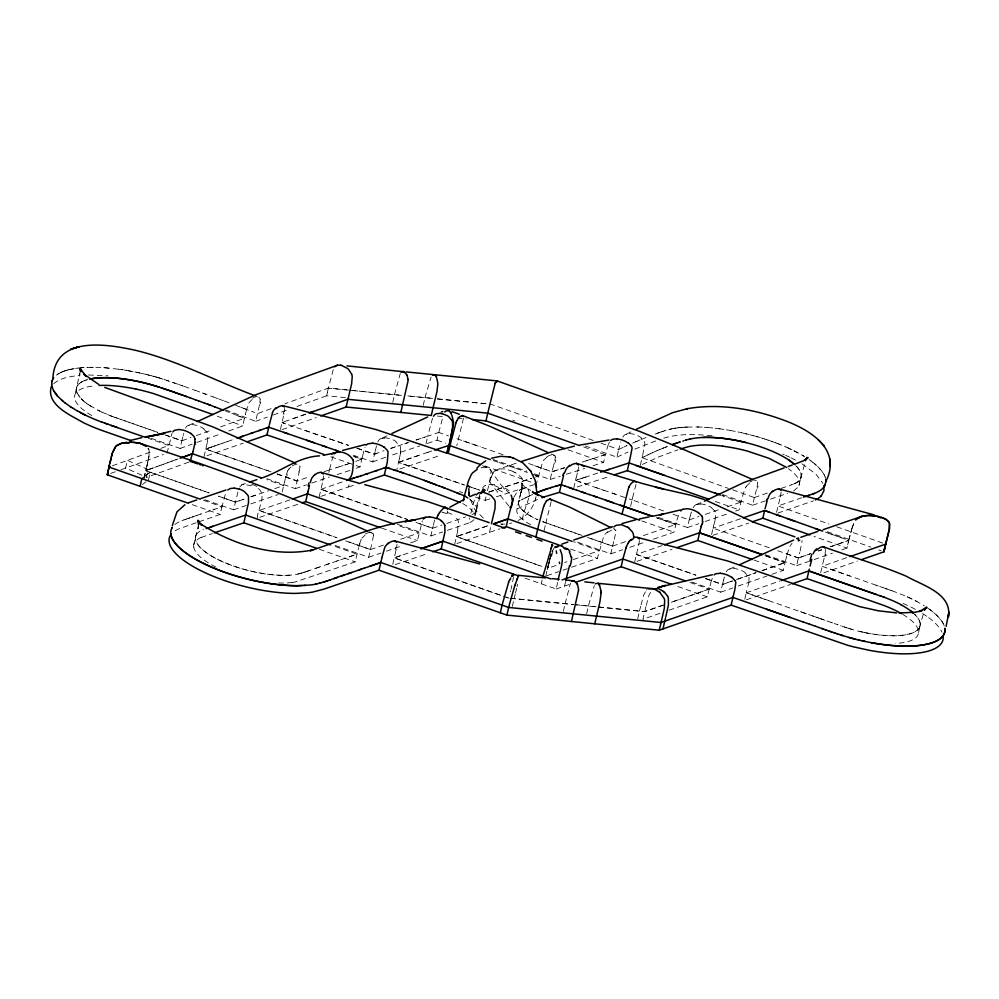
<?xml version="1.0" encoding="UTF-8"?>
<svg xmlns="http://www.w3.org/2000/svg" width="999" height="999" viewBox="0 0 999 999"><rect width="100%" height="100%" fill="white"/><g stroke="black" fill="none" stroke-linecap="round" stroke-linejoin="round"><path stroke-width="0.75" stroke-dasharray="5 3.75" d="M260.165 399.563L259.865 402.659M323.539 475.874L322.627 481.83M299.925 466.783L299.463 470.704M781.181 491.97L780.256 497.115M639.547 540.521L637.162 551.298M397.003 544.443L396.715 546.99M373.451 535.489L371.953 543.518M198.289 525.811L198.164 528.471L198.651 525.536M555.307 457.48L554.845 460.576M400.724 451.148L400.499 447.49A6.743 6.231 40.1 0 0 399.637 445.479L395.879 442.02M578.633 466.87L577.709 471.653M79.733 376.236L79.945 373.501M513.598 576.86L511.063 589.26M76.823 386.813L76.336 389.697M284.39 411.75L284.64 408.466M463.511 418.194L456.793 445.641M551.136 501.785L545.854 522.877L581.98 535.476M80.42 370.492L74.7 395.916M400.474 453.146L399.712 457.13M748.888 582.392L749.05 577.909A5.744 5.295 44.3 0 0 748.451 576.323L744.917 572.877M259.528 404.533L258.803 407.829M825.049 554.42L825.511 549.787A6.868 3.734 -64.9 0 0 825.511 549.388M299.238 471.84L298.439 475.449M457.579 531.568L458.366 521.366A7.005 6.456 41.5 0 0 457.317 519.155L454.008 516.196M457.505 531.93L456.418 536.613L541.833 566.433M284.041 413.636L283.903 414.285M399.4 458.591L399.588 457.717M636.038 484.365L632.629 497.577M399.35 458.841L398.501 462.462L464.423 485.002L398.514 462.375L396.778 470.117M757.142 486.838L757.667 483.291A5.819 2.135 -66.3 0 0 757.567 482.267L756.056 480.944M518.119 520.491C527.335 515.846 534.203 506.805 536.051 496.64M535.589 498.776L535.751 498.064M283.516 416.046L280.269 430.244M322.377 482.967L320.904 489.323L407.467 519.53M517.582 584.265L517.032 586.7M143.918 478.321L145.879 469.705M144.106 478.384L145.842 470.654L208.991 492.832M146.141 477.534L148.401 469.617L154.783 467.332M148.464 479.92L150.2 472.19L141.833 478.583M167.008 453.184L172.065 433.329M151.024 438.286L180.157 448.451L181.905 440.721L165.672 435.052M203.996 456.768L206.418 446.266M206.531 445.779L207.168 442.982M193.781 544.717L195.529 536.975M198.976 521.79L220.205 514.448L221.94 506.718L211.875 510.264M228.734 430.994L242.645 425.986L245.279 414.81M204.882 499.725L233.616 509.815L238.249 490.721M225.449 409.815L255.657 421.316L258.666 408.404M257.355 518.144C257.267 508.753 268.256 494.355 256.98 487.587M282.155 491.983L284.44 482.33M266.833 478.708L295.354 488.661L298.289 476.024M319.18 496.978L320.916 489.248L407.492 519.455M328.846 472.427L329.433 469.855L336.825 467.52M320.979 496.353L348.564 486.913L349.425 483.041M356.168 468.294L360.052 466.87L361.788 459.14L359.865 459.927M353.134 455.182L372.727 461.888L374.463 454.158L377.56 453.009M292.282 582.442A53.696 18.107 14.2 0 0 295.105 581.992L355.244 561.863L358.629 547.714M392.732 402.335L394.48 394.605M335.127 545.454L368.706 557.242L370.442 549.512L345.679 540.821M423.226 405.357L424.975 397.627M392.757 564.298L394.892 555.094M425.999 443.906L427.747 436.176L416.133 440.022M427.385 443.444L437.025 440.134L438.761 432.405L448.489 435.876M410.676 542.869L417.395 540.571L422.402 520.791M397.377 524.263L430.869 535.951L432.617 528.221L415.859 522.377L432.592 528.296L442.045 524.999M454.707 544.268L456.443 536.538L489.035 525.374L456.418 536.613M447.377 530.307L468.593 523.039L469.755 517.882M474.65 514.897L476.398 507.167M475.299 515.509L476.598 509.702M475.524 497.052L485.214 500.362L486.376 495.204M489.473 532.367L490.921 525.924M530.694 524.725A42.258 14.248 14.2 0 1 517.082 508.878L522.227 486.6L522.24 479.508A8.691 8.104 16.4 0 0 521.428 477.584L515.059 472.315M522.877 519.68C521.515 511.8 534.915 492.719 526.248 488.161M512.312 606.343L515.197 594.168M534.415 473.876L550.212 479.483L551.96 471.753L564.485 467.732M544.13 530.531L545.866 522.802A42.258 14.248 14.2 0 1 542.682 521.628A42.258 14.248 14.2 0 0 545.854 522.877M541.271 583.803L542.145 579.944M545.804 576.073L547.952 566.645M573.751 488.074L575.499 480.344L586.138 484.203M525.012 578.134L556.156 588.998L557.604 582.554M564.572 586.113L565.446 582.255M563.361 611.413L565.097 603.683M593.081 465.721L603.621 462.325L605.357 454.595L586.351 460.789M585.264 445.929L616.932 457.142L618.681 449.413M571.578 567.245L597.34 558.416L603.92 535.801A7.005 3.334 -62.9 0 1 605.332 533.903L607.729 531.68M586.663 613.723L588.411 605.993M577.472 542.17L610.826 553.808L612.562 546.078L587.549 537.35M630.606 506.306L632.055 499.862L664.722 511.351M640.322 465.434L642.057 457.704L728.483 488.411M634.652 562.125L637 551.997M637.712 618.781L639.447 611.051M653.433 539.21L674 532.167L676.673 520.979M658.316 517.37L687.487 527.547L689.223 519.817M711.6 534.577L713.049 528.134L770.791 548.289M669.068 610.189L707.367 596.815L709.827 586.338M735.651 511.051L739.16 509.852L741.807 498.626M691.808 582.067L720.716 592.157L722.452 584.427L732.667 580.869M722.589 494.592L752.634 505.232L754.382 497.502M744.804 599.175L746.253 592.732L768.743 600.586M776.573 512.325L780.007 498.039M793.593 490.996L798.638 486.588L801.21 476.148M771.915 574.288L783.303 570.317L785.039 562.587L764.934 555.569M765.284 554.707L796.64 565.659L798.388 557.929L810.539 553.683M820.703 572.689L822.826 563.623M849.3 538.011L847.065 548.064L814.048 536.376M918.556 632.592L920.291 624.862M183.479 434.378L183.716 433.316M550.699 555.581L550.886 554.77M396.253 549.225L396.116 549.862M207.305 442.407L208.004 434.328M375.886 448.451L376.498 445.891M394.992 554.62L395.979 550.424M146.803 466.745L149.051 455.419L148.851 450.012A8.579 7.517 -39.3 0 0 148.002 448.139M183.304 435.102L183.142 435.814M375.749 449.026L375.287 450.924M601.136 456.031L605.344 454.67L606.48 450.499M146.491 467.207L145.829 470.729L208.978 492.907M198.888 524.063L195.504 537.062M285.477 478.159L285.839 476.61M822.951 563.074L824.562 556.53M147.777 461.763L146.204 469.28M148.139 461.101L149.326 454.657L149.026 450.074A8.591 7.53 -39.4 0 0 148.164 448.201M221.016 507.105L221.928 506.793L225.624 493.169M358.828 546.853L359.29 544.93M434.615 520.004L433.404 525.124M520.654 493.568L518.806 501.223A42.258 14.248 14.2 0 0 538.049 519.805A42.258 14.248 14.2 0 1 518.831 501.148L521.266 499.887M547.252 569.555L547.902 566.908L547.39 568.968M551.248 553.146L549.587 560.114L551.298 554.208M713.623 525.861L714.947 520.766M762.062 570.679L785.027 562.662L787.025 554.994M848.788 539.959L846.952 548.101L839.759 550.611M285.339 478.733L284.503 482.092M489.585 482.205L491.083 471.428A8.279 5.207 -61.2 0 0 490.609 469.88L489.135 468.194L486.351 467.195A28.197 16.696 86.1 0 0 485.102 467.12M516.658 588.286L515.484 593.031M550.149 557.966L549.45 560.839M642.744 454.957L644.892 443.369A5.982 5.495 45.4 0 0 644.043 441.083L640.946 438.012M713.573 526.098L713.036 528.209L741.957 518.244M246.116 411.463L248.364 404.033M548.226 565.484L549.075 562.012M576.073 478.046L575.474 480.419L578.945 479.233M576.136 477.809L577.622 472.003M642.582 455.656L642.045 457.779L650.399 453.658M705.594 578.633L722.439 584.502L723.363 580.956M520.816 492.882L522.365 485.776L521.49 492.157L521.828 483.528L522.302 484.927L521.166 482.854L524.4 486.663L530.631 490.472M601.136 443.206L618.656 449.488L620.779 441.97M673.139 514.298L689.198 519.892L690.309 515.796M245.979 412.025L245.342 414.573M394.455 394.68L400.274 373.489M547.527 568.431L547.864 567.057M565.084 603.758L570.491 583.154M165.647 435.139L181.88 440.796L182.854 436.963M356.98 448.251L374.45 454.233L375.112 451.635M432.592 528.296L433.241 525.761M476.373 507.242L479.832 494.355M632.529 497.989L632.03 499.95L625.986 497.802M732.654 489.81L754.357 497.577L756.693 488.723M787.087 554.72L789.21 547.564L791.957 543.281M777.697 550.699L798.363 558.004L799.812 552.347M487.437 490.734L489.398 482.954M508.853 506.031L491.371 484.378L489.71 481.68L490.409 478.958M503.246 596.216L508.816 598.176L509.428 595.729M528.708 463.524L551.935 471.828L553.596 465.509M547.727 567.619L547.902 566.945L547.652 567.919M587.537 537.425L612.537 546.153L614.235 539.71M639.435 611.126L640.734 606.043M510.726 590.646L510.402 591.908M548.551 564.398L549.238 561.638M345.654 540.896L370.429 549.587L371.803 544.093M549.125 562.112L548.826 563.299M549.512 560.277L550.112 557.954M588.636 605.094L594.355 585.526M641.021 604.87L643.656 595.142L646.353 590.122M646.253 605.382L648.851 595.654L651.435 590.534M424.95 397.714L431.106 377.048M438.748 432.48L443.194 415.821M848.913 539.472L849.162 538.498M476.585 509.777L480.319 495.279M548.688 563.861L547.527 568.419L559.353 564.298M645.953 606.555L642.931 619.305L661.75 612.737M800.773 478.071L805.594 460.614M800.124 551.123L802.122 540.721M554.32 462.812L553.746 464.935M548.101 566.121L549.025 562.599M852.072 527.709L850.336 534.203M851.523 530.044L850.961 532.23M470.804 513.436L475.149 497.265M723.888 579.008L724.412 577.01M723.813 579.295L723.438 580.719M362.625 455.894L364.148 449.737A27.872 25.574 44.4 0 1 364.523 448.638L365.035 447.127M548.613 564.185L550.149 558.379M362.5 456.368L361.775 459.215L359.802 458.466M919.33 627.946L924.137 611.4M614.348 539.248L615.946 531.293A5.769 2.085 -66 0 0 615.784 530.357M849.4 537.974L850.024 535.377L849.824 536.426M742.432 496.378L745.416 487.637M806.443 613.811L746.241 592.819L747.889 586.326M851.735 529.27L854.245 522.177L852.422 526.86M715.022 520.479L715.896 513.336A6.044 5.532 43.6 0 0 714.922 511.101L711.663 508.091M748.114 585.476L748.626 583.553A30.132 27.66 51.1 0 0 748.813 582.367M359.59 543.781L361.163 539.448A5.744 2.76 -64.2 0 1 362.05 537.999M710.164 585.114L711.425 580.481M710.089 585.389L710.027 585.626M600.761 544.555L601.036 543.568M690.396 515.509L691.395 512.062M286.338 474.712L287.762 470.879M550.724 555.644L551.061 554.52M489.71 481.68L491.533 475.586L493.831 471.703A8.279 7.88 18.1 0 1 495.429 470.367L499.25 469.006L503.446 468.893A28.197 27.747 -47.9 0 1 505.494 469.08L513.174 471.416M606.83 449.325L607.916 445.766A30.619 28.209 47.5 0 1 608.703 443.943M676.91 520.179L679.208 513.324M799.05 485.726C801.061 478.259 793.556 472.589 788.361 468.631M490.609 478.271L493.831 471.703L498.576 469.13L518.406 462.45M920.279 624.937L920.691 623.663M551.947 551.785L552.347 550.736M333.229 369.742L328.384 388.124L402.085 395.442L328.409 388.049L284.852 403.783M333.092 455.969L329.408 469.93L331.119 469.393M432.555 418.144L427.722 436.251L438.761 432.405M608.616 443.906L609.527 442.07M513.873 497.252L516.246 493.269L519.355 490.397M377.784 441.883L378.946 439.985A6.106 5.42 53.2 0 1 380.681 438.711M552.247 551.623L554.145 547.902M76.998 386.451L77.785 385.114M185.389 428.196L186.438 426.635A5.819 5.157 57.5 0 1 187.562 425.724L192.108 425.012M693.056 507.817L694.355 505.906A6.531 5.819 59 0 1 696.266 504.57M239.76 486.938L242.432 484.39L246.641 483.928M726.298 571.803L727.135 570.579A6.169 5.495 56.8 0 1 728.958 569.218L733.041 568.743M622.739 437.162L623.851 435.639A6.518 5.794 61.1 0 1 625.386 434.54L629.407 433.941M362.063 538.011L365.047 535.189M746.353 486.201L749.425 483.341M77.76 385.189L79.246 383.566M288.861 469.155L289.585 468.306M289.822 468.056L291.084 466.97M53.646 383.703C60.727 377.684 70.529 376.448 79.408 375.424M79.221 383.641L81.718 381.868M174.875 524.575L175.325 524.15A84.266 28.409 14.2 0 1 181.281 520.929L181.968 520.591M141.821 478.658L150.187 472.265M142.482 484.49L146.066 481.743M56.406 375.162L58.904 373.439M252.248 399.45L249.625 401.948A5.982 2.797 -64 0 0 248.401 404.058M546.915 457.192L543.98 459.802A6.743 3.322 -62.9 0 0 542.782 461.625L536.313 483.953L482.879 465.259M57.58 374.313L58.217 373.913M80.619 382.592L82.305 381.556M58.879 373.514L62.85 371.553M518.806 501.223L520.004 500.599M517.082 508.878L539.01 498.813A310.127 104.545 14.2 0 1 540.621 498.201M520.566 489.66L525.212 488.224M521.253 499.962L522.564 499.225M626.41 434.165L631.231 431.73M522.552 499.3L525.312 497.864M644.08 456.768L648.251 454.745M642.357 464.423L659.078 456.793L677.996 449.775M82.28 381.63L84.216 380.706M525.287 497.939L526.748 497.165M60.315 372.752L61.863 372.028M526.723 497.24L529.707 495.766M386.938 435.839L380.681 438.698M618.656 449.488L626.947 445.591L624.138 446.94M528.184 496.553L532.779 494.38M616.932 457.142L628.034 452.06M650.374 453.733L652.559 452.659M652.534 452.734L656.992 450.674M632.617 443.144L638.486 440.559M656.98 450.749L659.265 449.7M188.873 425.199L194.53 422.789M635.526 441.883L641.47 439.335M634.777 449.125L656.493 440.671M696.266 504.57L703.059 501.76M659.253 449.775L663.96 447.777M729.645 568.968L736.051 566.296M796.802 466.62A59.391 20.017 14.2 0 1 794.068 483.853L793.381 484.203M202.822 529.807L203.471 529.482M201.099 537.462L212.387 533.541M641.458 439.41L647.252 437.025M662.362 448.489L668.793 445.904M665.534 447.227L667.145 446.603M62.837 371.628L64.898 370.804M84.203 380.781L85.889 380.095M181.943 520.679L184.016 519.855M398.514 462.375L410.701 458.004M398.501 462.462L430.319 451.448M374.45 454.233L384.053 450.686M372.727 461.888L385.676 457.242M167.507 462.737L173.838 460.439M163.262 464.348L178.047 458.903M175.924 459.752L178.022 458.991M161.139 465.109L163.274 464.273M159.016 465.884L161.164 465.034M156.893 466.645L159.041 465.809M399.687 469.031L441.121 455.107M655.169 434.115L659.253 432.579M112.388 465.784L152.997 451.111M160.876 448.351L168.744 445.454L148.314 438.324M181.88 440.796L190.971 437.462M196.279 435.626L212.662 429.67M220.579 426.885L244.393 418.256L231.83 413.361M271.079 408.666L257.38 413.661L251.985 411.501M110.664 473.439L115.272 471.79M121.004 469.717L163.536 454.433M180.157 448.451L192.245 444.105M196.878 442.445L220.829 433.828M255.657 421.316L267.382 417.095M273.276 414.972L287.063 410.027M296.978 406.456L326.611 395.804L328.346 388.074L326.661 395.779L345.929 397.702M154.77 467.42L156.918 466.57M359.877 459.852L355.844 461.351M152.635 468.181L147.365 469.98M188.774 462.15L146.653 477.347M657.192 433.379L661.313 431.855M146.516 470.292L147.69 469.942M146.841 470.242L145.991 470.467M305.594 414.198L282.005 422.515L285.639 423.851M292.932 418.743L305.582 414.273M283.828 421.953L281.993 422.602L348.526 445.367L303.946 430.032M282.105 429.607L316.171 417.582M792.694 484.378L791.22 484.965M63.836 371.241L67.12 370.117M205.732 449.038L271.428 471.965L205.719 449.113L208.766 447.977M207.23 448.588L209.528 447.714M207.03 455.706L243.169 443.194M186.788 518.981L188.187 518.419M308.179 570.891L309.078 570.566M209.515 447.789L211.838 446.915M210.277 447.527L215.684 445.566M214.123 446.178L219.181 444.355M188.174 518.493L189.573 517.932M186.801 518.906L185.389 519.455M307.267 571.203L305.457 571.903M306.356 571.59L319.468 566.957M663.486 605.007L644.68 611.575L575.274 604.77M709.103 589.085L670.804 602.447L709.09 589.16L689.872 582.38M736.375 579.57L756.081 572.689L737.287 579.32M762.075 570.604L785.039 562.587M818.531 550.899L821.653 549.812M830.644 546.678L848.7 540.372L830.619 546.753M663.473 605.082L644.655 611.65L597.689 606.917M722.439 584.502L732.654 580.943M798.363 558.004L810.526 553.758M818.518 550.973L821.64 549.887M720.716 592.157L732.791 587.949M738.249 586.038L766.957 576.023M796.64 565.659L808.803 561.413M814.123 559.565L832.517 553.146M746.241 592.819L779.907 580.993M846.69 557.692L822.14 566.321L849.899 576.048M746.365 599.825L790.621 584.378M823.85 572.777L857.367 561.088M217.969 444.842L225.137 442.295M222.74 443.194L227.497 441.471M192.357 516.97L200.724 514.06M188.861 518.256L214.685 509.215M196.191 522.764L179.57 528.583A84.266 28.409 14.2 0 0 173.589 531.893M227.485 441.558L234.603 439.023M235.364 502.085L218.469 496.153L235.339 502.16L243.144 499.4M239.236 500.824L247.028 498.139M233.616 509.815L246.278 505.469M661.288 431.943L662.337 431.506M315.996 568.231L356.968 554.208L333.953 546.041M183.991 519.942L185.414 519.38M250.949 496.728L255.719 495.092M250.936 496.803L268.793 490.684M274.8 488.636L283.616 485.539L266.845 479.695M277.123 474.038L297.065 481.006L309.603 476.635M324.113 471.74L329.433 469.855M250.811 503.908L278.246 494.517M295.354 488.661L306.531 484.827M311.838 483.004L329.395 477.047M259.091 510.414L336.875 537.724L259.078 510.489L290.921 499.512M320.904 489.323L344.093 481.306M259.79 517.307L298.726 503.983M662.325 431.58L663.373 431.143M349.35 556.743L356.993 554.12M370.429 549.587L384.053 544.93M400.649 539.248L419.13 532.842L398.476 525.636M446.74 523.451L465.621 516.92M368.706 557.242L380.956 553.046M386.426 551.173L402.285 545.741M430.869 535.951L442.657 531.918M401.011 555.519L394.205 557.854L501.848 595.729L394.205 557.854L417.619 549.837M395.192 564.647L427.697 553.521M456.88 543.531L499.999 528.758M564.71 562.537L566.87 561.725M573.289 559.59L599.075 550.686L573.476 541.745M612.537 546.153L626.773 541.208M643.331 535.601L675.736 524.438L656.705 517.794M689.198 519.892L698.888 516.508M705.331 514.373L719.904 509.315M727.235 506.868L740.896 502.122L738.199 501.173M754.357 497.577L767.956 492.857M781.031 488.449L791.233 484.877M546.878 575.699L558.691 571.653M562.986 570.192L567.282 568.718M610.826 553.808L622.664 549.75M629.77 547.315L643.968 542.457M687.487 527.547L698.763 523.688M705.219 521.478L729.208 513.261M752.634 505.232L764.747 501.086M770.579 499.1L787.674 493.231M636.388 554.395L695.966 575.187L636.375 554.47L662.1 545.591M801.81 497.739L778.009 505.969L829.058 524.05M556.156 588.998L571.653 583.691M636.987 561.326L672.065 549.313M712.899 535.327L748.676 523.076M777.859 513.074L813.136 500.961A74.076 24.975 14.2 0 0 813.536 500.799M663.361 431.231L664.422 430.794M336.663 561.088L339.198 560.214M326.348 564.672L329.782 563.498M390.834 448.339L397.777 445.991M390.809 448.414L394.268 447.24M413.911 456.98L420.454 454.77M664.397 430.869L665.996 430.269M304.57 572.202L305.482 571.828M392.545 454.895L419.855 445.916M241.671 484.79L245.354 483.566M397.752 446.066L408.229 442.532M349.912 470.454L337.113 474.612M584.702 477.435L598.351 472.852M349.513 463.436L343.032 465.621M583.541 477.809L585.876 476.973M303.684 572.489L304.583 572.127M381.006 438.573L384.652 438.199M404.745 443.743L408.216 442.607M427.035 452.597L432.467 450.749M663.723 438.174C679.37 433.379 696.153 434.278 712.225 435.776M581.231 478.571L583.566 477.734M345.204 464.847L347.352 464.148M582.405 478.109L577.784 479.682M416.158 439.947L424.725 437.162M577.21 486.963L609.777 476.298M343.057 465.534L338.836 466.958M480.981 467.819L485.102 467.095M488.836 492.032L531.48 478.334M535.452 477.06L538.061 476.223L532.779 474.325L538.036 476.298L535.439 477.135M582.155 462.137L592.707 458.678M488.811 492.107L531.468 478.409M551.935 471.828L564.472 467.807M485.214 500.362L490.821 498.563M496.378 496.778L535.014 484.365M550.212 479.483L560.302 476.248M566.396 474.288L584.627 468.444M303.708 572.415L301.099 573.289M336.8 467.594L338.861 466.883M348.564 486.913L354.633 484.99M85.877 380.169L86.788 379.82M65.971 370.529L68.282 369.792M301.973 572.964L299.413 573.751M86.763 379.895L87.712 379.558M300.274 573.451L296.828 574.338A53.696 18.107 14.2 0 1 294.006 574.787L292.994 574.912A59.49 20.055 14.2 0 1 232.08 565.559A59.49 20.055 14.2 0 1 195.504 539.56M668.781 429.533L673.164 428.509M68.257 369.88L73.152 368.743M669.367 429.395L670.591 429.108M511.763 522.964L509.502 523.501M696.99 504.333L700.486 504.158M69.468 369.58L78.359 367.982M297.727 574.075L298.589 573.888M671.216 428.971L671.852 428.833M673.151 428.583L675.873 428.047M673.813 428.459L674.487 428.346M675.162 428.234L679.47 427.584M75.674 368.406L78.347 368.057M677.984 427.834L678.721 427.747M292.282 582.442L291.271 582.567A59.49 20.055 14.2 0 1 277.422 582.954M679.445 427.659L682.467 427.285M680.931 427.497L681.693 427.435M682.454 427.372L688.786 426.935M84.066 367.47L81.156 367.694L87.088 367.32M504.732 524.113L500.861 524.125L501.535 524.15M684.777 427.197L686.35 427.11M687.15 427.072L698.913 426.948M87.063 367.407L103.709 367.607L122.328 369.642M90.197 367.32L93.419 367.307M88.474 374.975L107.992 375.836M697.152 426.973L704.22 427.197M441.883 512.162L443.119 512.237M501.898 524.15L502.659 524.175M704.195 427.272L707.829 427.46M103.684 367.682L110.939 368.294M707.816 427.535L715.209 428.171M407.817 395.929L433.229 398.451L407.792 396.004M437.362 398.863L486.913 403.771M437.337 398.938L491.021 404.258L594.055 440.771M437.387 416.059L443.469 416.67M457.13 418.019L466.246 418.931M510.139 598.226L573.838 604.545L510.114 598.301M575.299 604.695L596.141 606.755M715.184 428.246L722.714 429.158M614.273 529.208L615.809 530.319M553.521 454.945L554.17 455.094M718.93 428.708L726.51 429.745M118.456 369.18L124.263 369.955M371.778 532.904L373.226 533.928M124.251 370.03L126.211 370.267M726.485 429.82L730.319 430.394M126.199 370.342L140.122 372.977M128.159 370.679L144.131 373.888M730.294 430.482L737.936 431.88M494.055 484.765L493.469 484.652A16.558 15.31 -71.1 0 0 485.364 485.477M258.629 397.165L259.965 398.289A6.518 2.36 -68.2 0 1 260.127 399.6M737.924 431.955L741.745 432.704M741.72 432.792L753.021 435.589M142.108 373.501L147.153 374.625M745.516 433.666L749.275 434.602M146.129 374.463L152.16 376.011M148.139 374.962L149.151 375.212M151.186 375.661L153.159 376.286M153.184 376.198L157.13 377.397M753.034 435.514L762.337 438.299M154.183 376.473L155.182 376.76M156.169 377.035L158.117 377.684M756.743 436.538L760.401 437.624M158.142 377.61L169.543 381.331M849.088 628.483L851.772 629.295A53.696 18.107 14.2 0 0 855.856 630.519L857.254 630.881A59.928 20.205 14.2 0 0 864.347 632.542A59.453 20.042 14.2 0 0 914.597 614.248A59.453 20.042 14.2 0 1 864.372 632.467M850.411 628.983L851.76 629.382M159.116 377.897L161.064 378.484M849.063 628.571L840.534 625.661M762.349 438.224L764.26 438.911M163.948 379.383L175.037 383.254M764.285 438.836L766.183 439.535M846.328 627.697L837.424 624.587M766.208 439.46L768.081 440.172M612.237 493.131L615.834 494.355M624.887 497.514L593.593 486.713M360.052 466.87L356.081 465.522M768.106 440.084L773.676 442.132M357.005 448.176L374.463 454.158M479.42 490.047L470.841 487.125L479.395 490.134M459.49 491.57L462.699 492.657M353.821 456.418L359.79 458.541M353.808 456.493L355.806 457.18M463.486 441.009L480.307 446.778M601.098 489.398L604.845 490.684M492.832 459.415L526.96 471.253M352.085 464.148L329.907 456.506M503.071 454.695L454.595 437.924M597.327 488.099L578.958 481.58M493.194 460.489L498.938 462.562M498.963 462.475L510.452 466.558M116.096 417.757L157.892 432.43L116.746 417.982M715.247 501.461L739.16 509.852M830.206 569.055L882.055 587.312M786.313 553.708L798.388 557.929M875.886 585.152L878.358 586.013M885.776 588.536L890.696 590.347M887 589.048L880.843 586.813M437.025 440.134L445.542 443.106M510.477 466.483L516.158 468.543M656.693 517.869L675.724 524.512M764.922 555.644L785.027 562.662M641.82 520.941L674 532.167M754.108 560.127L783.303 570.317M173.227 382.53L182.355 385.814M818.681 618.019L834.215 623.551M812.562 615.871L824.812 620.242M545.866 522.802L581.992 535.402M705.619 578.546L722.452 584.427M800.374 611.613L818.668 618.094M837.399 624.662L834.24 623.476M707.367 596.815L676.148 585.926M570.454 549.038L597.34 558.416M116.071 417.832L114.81 417.307M277.135 473.963L297.09 480.931M456.443 536.538L541.858 566.346M381.593 528.071L417.395 540.571M583.666 446.953L605.344 454.67M740.883 502.197L721.84 495.429L724.55 496.466M567.944 449.75L603.621 462.325M516.171 468.469L527.335 472.477M178.721 384.453L184.178 386.463M831.018 622.34L832.629 622.901M114.785 417.382L112.887 416.62M506.043 597.115L508.828 598.101M203.421 500.212L221.928 506.793M192.283 504.645L220.205 514.448M319.33 549.25L355.244 561.863M836.762 526.785L882.916 543.144M512.724 420.217L514.935 421.004M827.347 531.705L870.916 547.152M878.62 549.887L881.193 550.799M836.413 536.038L825.424 532.067M836.438 535.963L844.679 538.886M840.546 537.499L848.788 540.409M890.721 590.259L891.92 590.771M534.665 465.696L546.316 469.83M828.159 533.116L832.292 534.577M184.203 386.388L195.092 390.359M891.945 590.696L893.143 591.221A84.328 28.422 14.2 0 1 907.117 596.828M771.852 441.383L775.499 442.807M195.117 390.284L205.944 394.293M202.36 392.894L213.124 396.928M102.023 412.175L112.875 416.708M482.505 465.759L489.135 468.194L500.624 484.503L509.34 493.231M213.137 396.84L218.769 399.013M112.238 416.471L104.333 413.211M218.781 398.938L224.375 401.111M224.4 401.024L229.97 403.209M775.524 442.732L777.047 443.394M235.539 405.219L251.973 411.576M217.258 416.171L242.645 425.986M241.059 407.317L246.541 409.415M224.738 410.626L231.818 413.436M777.06 443.319L784.515 446.416M236.026 415.072L244.368 418.331M778.596 443.906L780.107 444.518M369.081 531.78L371.94 532.929M551.673 454.058L555.119 456.006M784.527 446.341L785.951 447.04M782.791 454.07L784.227 454.695M148.376 469.692L127.335 460.339L125.587 468.069L145.255 476.735M785.963 446.965L797.864 452.797M907.142 596.74L908.753 597.552A73.789 24.875 14.2 0 1 917.119 601.623M907.691 596.99L908.765 597.477A73.789 24.875 14.2 0 1 917.094 601.698A84.565 28.509 14.2 0 1 924.262 605.844M787.374 447.589L792.794 450.124M785.639 455.319L789.734 457.217M89.86 405.594L102.01 412.25M791.058 457.854L797.352 461.113M97.615 410.127L99.775 411.201M794.105 450.761L801.448 454.795M801.473 454.72L804.844 456.818M503.533 488.461L504.595 489.098M802.622 455.394L803.758 456.068M802.01 463.798L815.871 474.088L822.914 483.404M91.646 406.793L88.162 404.445M203.759 429.183L207.355 432.729A6.244 5.707 42.7 0 1 207.992 434.328M809.04 459.478L810.951 460.926M86.551 403.309L88.137 404.533M483.316 518.094L474.662 509.353L469.555 497.564M810.976 460.851L812.786 462.3M85.052 402.16L86.538 403.384M812.799 462.225L820.229 469.155M85.04 402.235L81.219 398.813L77.26 393.206M814.522 463.598L816.121 464.972M83.654 401.086L81.244 398.726M817.619 466.346L822.364 471.84M80.182 397.677L78.459 395.454M821.378 470.429L824 474.463M824.025 474.388L824.637 475.749M76.836 392.157L77.248 393.281M824.65 475.674L825.137 477.023M825.149 476.935L825.511 478.259M76.349 389.622L76.823 392.232M76.386 390.109L76.548 391.121M283.753 412.038A30.619 14.323 -65.2 0 1 283.391 413.873M192.083 424.563A23.864 20.517 45.4 0 1 203.996 428.783M260.776 402.06A26.961 11.501 -66.8 0 1 260.452 404.033M252.56 398.201A22.84 8.591 -61.3 0 1 258.716 397.003M286.838 476.323A30.819 14.173 -65.9 0 1 287.312 474.525M287.724 470.854A6.006 2.947 -63.5 0 1 288.848 469.105M292.37 465.821A24.338 9.453 -58.7 0 1 298.326 464.21L299.65 465.234A6.531 2.485 -66.4 0 1 299.975 466.72M299.038 470.954A31.456 12.325 -68.1 0 1 298.826 472.052M927.459 607.916A86.001 28.996 14.2 0 1 930.406 610.014A86.001 28.996 14.2 0 0 927.472 607.842M795.666 465.559A59.391 20.017 14.2 0 1 794.055 483.928M469.43 499.001A42.258 14.248 14.2 0 1 472.04 514.622M196.316 534.777A60.864 20.517 14.2 0 0 195.404 538.286A57.467 19.368 14.2 0 0 195.542 539.485A59.49 20.055 14.2 0 0 232.105 565.484A59.49 20.055 14.2 0 0 293.044 574.85M196.316 534.702A59.603 20.092 14.2 0 1 202.872 529.745M395.916 547.315A30.382 14.361 -65.3 0 1 395.429 549.462M359.628 544.83A30.132 13.524 -66.2 0 1 359.927 543.693M365.359 533.966A25.087 10.227 -60.1 0 1 371.89 532.704M373.251 533.891A6.169 2.348 -66.4 0 1 373.501 535.439M252.41 484.428A22.153 18.207 38.9 0 1 257.392 486.788M251.036 484.852A18.207 13.224 35.2 0 1 252.248 485.277M246.753 484.877A21.229 15.809 36.2 0 1 250.899 485.901M519.305 490.197A31.868 18.856 86.1 0 1 520.529 489.51M525.561 487.837A31.868 9.815 -40.7 0 1 526.56 487.837M504.882 488.161A16.558 14.61 53.7 0 1 510.739 492.282M498.651 489.86A31.493 20.792 45.1 0 1 502.322 491.995M494.48 485.726A31.531 27.785 69.6 0 1 498.776 487.45M494.08 484.677A33.467 30.432 -53.3 0 1 494.655 484.802M482.455 488.299A10.277 9.366 58 0 1 485.314 485.364M551.573 556.605A31.868 25.087 79.4 0 1 554.22 548.613M555.806 460.027A28.809 11.788 -66.1 0 1 555.282 462.4M555.082 456.043A6.106 2.298 -65.8 0 1 555.257 457.542M547.027 456.743A23.227 9.153 -57.5 0 1 553.621 454.77M513.074 471.69A28.197 19.368 27 0 1 514.922 472.577M629.37 433.541A22.84 19.855 48.5 0 1 641.183 437.587M758.029 486.363A29.271 12.075 -66.2 0 1 757.579 488.349M749.737 482.192A23.851 8.991 -59.2 0 1 752.047 480.981M754.57 480.407A23.851 8.991 -59.2 0 1 756.218 480.669M745.441 487.649A6.244 2.96 -62.8 0 1 746.365 486.226M443.144 512.687A22.165 18.219 40 0 1 447.14 513.573M447.427 510.914A14.186 5.807 -67.9 0 1 447.265 513.036M447.29 512.524A23.589 20.367 42.7 0 1 454.308 515.659M400.549 451.123A27.073 24.875 47.3 0 1 400.312 453.109M384.615 437.737A23.202 20.342 41.2 0 1 396.153 441.521M700.474 503.871A24.351 21.166 46.1 0 1 711.837 507.767M607.479 532.592A23.414 8.292 -54.2 0 1 611.838 530.144M613.324 528.771A22.165 8.367 -59.1 0 1 614.422 528.946M825.474 554.333A42.67 26.024 -59.9 0 1 824.987 556.468M733.016 568.406A25.087 22.003 44.3 0 1 745.167 572.427M711.575 580.531A30.382 28.047 47.1 0 1 712.275 578.321M646.341 590.109A8.167 6.431 81 0 1 646.765 589.71M864.372 632.454A59.928 20.205 14.2 0 1 857.267 630.806M922.539 613.498A84.565 28.509 14.2 0 1 925.736 615.571A86.001 28.996 14.2 0 1 928.695 617.669M928.645 617.632A84.565 28.509 14.2 0 1 941.945 632.192M915.384 609.353A73.789 24.875 14.2 0 0 907.042 605.207L905.406 604.47A84.328 28.422 14.2 0 0 901.46 602.772M91.821 415.572A59.391 20.017 14.2 0 1 74.6 397.352M74.463 397.315A61.239 20.642 14.2 0 1 94.468 385.876M902.821 614.435A60.864 20.517 14.2 0 1 906.268 616.62A57.467 19.368 14.2 0 1 909.602 619.043A59.453 20.042 14.2 0 1 895.441 643.393M216.021 567.12A59.49 20.055 14.2 0 1 193.781 547.215M193.794 547.215A57.467 19.368 14.2 0 1 193.681 545.941A60.864 20.517 14.2 0 1 194.593 542.432A59.603 20.092 14.2 0 1 201.124 537.474M473.901 519.655A42.258 14.248 14.2 0 1 468.593 523.039M462.662 503.484A42.258 14.248 14.2 0 1 474.812 515.546M944.217 625.861A84.74 28.559 14.2 0 0 930.381 610.014A84.565 28.509 14.2 0 1 944.155 625.786"/><path stroke-width="1.5" d="M51.673 384.428L51.96 381.493M536.663 491.283L535.252 480.469L530.394 470.541M601.061 593.144L599.962 601.685L594.755 623.826M825.848 481.83L825.773 479.408M468.806 488.586L469.193 495.591L469.105 494.942M198.351 524.487L198.551 520.504L198.913 523.576L197.69 520.354L201.86 525.424L199.65 523.314C232.355 544.443 273.988 557.854 312.962 549.912L310.14 550.761C344.83 539.685 378.384 523.988 414.96 519.892L405.144 521.678L414.96 519.892M826.323 480.531C841.183 449.675 811.338 430.806 786.475 421.203C754.932 409.128 719.992 402.822 686.425 408.853L687.712 408.603L672.552 412.712L636.525 429.133M829.744 466.558L830.206 459.103M80.157 370.766L80.382 368.032L81.044 371.753L79.833 368.082L86.076 376.398L83.566 374.001L98.689 384.378M194.955 442.282L194.905 439.061M578.409 590.896L573.164 613.861M825.861 481.755L824.462 486.176M702.397 521.578L702.509 517.981M194.68 444.255L193.032 451.436M387.35 461.938L388.049 452.135A6.656 6.044 52.7 0 0 387.25 450.224L384.103 447.077M387.212 462.537L386.089 467.345L395.854 470.566M108.953 466.945L107.168 474.762L108.367 474.263M140.097 486.313L141.833 478.583M190.06 461.688L192.919 451.91M214.398 532.854L243.881 522.764L245.629 515.022L330.632 544.954M247.153 441.808L266.97 434.915L269.056 425.824M301.898 502.897L305.694 501.585L307.442 493.856L394.343 524.188M320.766 415.959L346.141 407.018L351.636 383.828L352.222 376.635A8.604 6.181 85.4 0 0 351.598 374.101M359.091 483.566L384.365 475L386.113 467.27L390.01 468.543M400.811 412.437L408.029 381.069A8.054 3.159 -81.6 0 0 407.979 379.383M171.279 534.078A75.037 25.287 14.2 0 0 170.354 535.452A84.565 28.509 14.2 0 0 169.093 541.421A86.001 28.996 14.2 0 0 169.493 543.556A84.74 28.559 14.2 0 0 295.542 593.406L308.254 592.719A72.49 24.438 14.2 0 0 312.5 592.107L324.113 589.073L379.008 570.204L380.744 562.462L508.653 607.454L661.001 622.489L732.904 597.402L803.109 621.977M433.054 407.729L431.318 415.459L346.141 407.018M434.59 450.124L448.613 445.504L446.878 453.246L449.113 445.342L476.136 454.695M480.032 464.285L448.251 453.384L451.136 441.196M432.767 551.785L441.221 548.888L444.955 531.93L444.78 525.412M463.261 500.911L464.423 495.754M472.327 419.53L485.989 420.891L487.737 413.149L579.333 445.504M502.135 528.034L506.231 526.623L507.979 518.893L572.177 541.383M500.349 612.799L502.097 605.069M379.008 570.204L506.93 615.109L508.666 607.38M535.876 536.975L538.761 524.787M541.808 497.777A310.127 104.545 14.2 0 1 545.329 496.565L559.365 492.357L563.648 475.312M565.734 580.968L566.321 578.384M571.44 621.515L573.189 613.773M614.16 474.887L627.31 470.654L629.457 461.326M639.622 520.167L622.052 514.035L628.271 489.048A6.918 1.648 -73.6 0 1 629.008 486.888M576.361 582.08L621.166 566.733L622.914 559.003L685.064 580.781M506.93 615.109L659.265 630.219L664.385 608.091L664.66 600.187A8.529 6.444 75.4 0 0 664.048 598.264L660.214 592.956M662.961 628.933L665.546 617.807M676.897 547.652L697.826 540.484L699.575 532.754L762.075 554.57L699.55 532.829L699.974 531.193M659.265 630.219L731.156 605.132L732.904 597.402M752.272 521.84L762.874 518.206L764.61 510.477L769.242 512.2M792.244 583.816L807.105 578.621L808.853 570.891L879.857 595.754M883.765 551.71L889.16 529.72L889.422 523.663A8.079 6.806 -38.5 0 0 888.673 521.865L885.763 519.18L880.918 517.22L885.938 519.255L888.885 521.94A8.079 6.806 -38.5 0 1 889.634 523.751L889.547 529.008L885.726 544.13L850.186 556.53M861.787 559.54L883.89 551.823L885.576 543.993M883.94 551.835L885.738 544.055M308.828 488.199L309.503 485.302M382.192 556.605L384.702 547.752A5.682 2.235 -69 0 1 385.452 546.216L388.024 543.206M308.703 488.761L308.254 490.659M382.055 557.18L381.468 559.64M111.051 458.179L112.462 452.747M110.889 458.878L111.176 458.141M558.154 580.182C559.715 570.729 564.984 560.214 560.514 550.736M111.401 456.705L112.213 453.546M172.315 525.536L176.973 511.838L184.927 504.745M569.505 565.759L566.833 576.348M665.809 616.72L668.393 605.157L668.381 598.376A8.304 6.656 71.2 0 0 667.569 596.041M108.804 467.07L109.415 465.084M109.053 466.545L110.102 466.533M110.727 459.552L111.014 458.841M629.52 461.088L632.067 448.301A5.844 5.307 62.9 0 0 631.331 445.891M700.024 530.956L701.822 524.213M810.064 566.021L811.775 559.378M110.564 460.189L110.852 459.503M487.712 413.236L495.005 383.903M269.355 424.637L272.527 412.637M308.129 491.121L307.954 491.833M509.265 605.007L514.872 585.327M110.689 460.152L110.102 461.988M433.029 407.804L436.988 391.546L437.812 384.028A8.054 2.91 -87.3 0 0 437.649 382.342L436.788 378.371M467.869 497.989A42.22 14.236 14.2 0 0 464.398 495.829L468.331 481.256L471.353 474.463A8.691 5.257 -57.6 0 1 472.702 472.777L477.185 469.405M491.446 523.751L495.017 508.591L495.192 501.773A8.279 6.968 75.2 0 0 494.33 499.488L491.196 495.704A17.383 16.621 -51.9 0 0 489.922 494.817L484.478 492.669M509.028 606.006L508.653 607.454M809.302 569.105L808.828 570.966L876.31 594.517M109.041 466.108L110.09 462.5M110.539 460.764L109.828 463.086M307.417 493.931L307.842 492.295M381.218 560.614L380.731 562.549L364.448 568.119M566.57 577.41L566.296 578.458M765.084 508.653L767.095 501.036M52.922 377.784C55.557 335.302 107.255 344.131 135.389 350.287C177.322 360.352 215.634 381.143 255.869 396.041M245.604 515.109L248.476 502.897L248.514 497.04A6.893 6.206 69.3 0 0 247.877 495.254L244.568 491.745A20.679 20.08 -65.1 0 0 240.534 489.485A17.87 17.358 -63.5 0 0 239.31 489.085M451.436 440.059L455.931 422.977M502.072 605.144L508.578 582.529M539.06 523.651L543.568 506.58M542.994 576.148L551.436 547.764M622.976 558.766L626.023 547.964M510.988 507.005L510.714 508.066M551.698 546.928L552.135 544.842M732.879 597.477L734.477 591.258M346.566 480.531C353.446 478.459 352.597 467.994 353.446 461.788M946.128 626.323L948.913 611.987L948.313 617.382C952.809 593.369 921.965 585.264 906.155 576.161C879.045 564.672 850.536 556.793 822.939 546.578M510.501 508.866L507.954 518.968L493.206 524.025L507.979 518.893M51.936 381.568L52.298 380.407M701.41 525.686L701.173 526.535M734.715 590.409L735.801 582.579A5.682 5.145 60.9 0 0 735.289 580.931M497.015 381.855L497.227 380.781L495.392 383.042M517.769 577.884L518.319 575.536M310.19 482.679L311.351 479.183A5.832 2.248 -69.4 0 1 312.287 477.372L314.86 474.45M112.587 452.697L115.36 446.953A8.079 6.956 -34.8 0 1 117.033 445.379L121.341 443.369L126.885 442.432M767.719 499.088L768.893 495.991A6.494 2.335 -67.5 0 1 770.229 493.631L772.514 491.008M112.85 451.91L115.484 446.903A8.079 6.956 -34.7 0 1 117.145 445.329L121.266 443.419L126.848 442.482M513.386 498.451L510.739 507.967L509.902 507.13M564.323 473.326L565.834 469.78A6.656 2.772 -65.8 0 1 566.883 468.094L569.592 465.322M517.47 578.796L515.546 583.516M626.535 546.553L627.834 543.568M52.273 380.482L52.76 379.358M629.033 487.025C629.807 484.503 633.703 479.72 636.263 481.98M456.805 420.829L458.791 417.594M544.43 504.42L546.416 501.186M511.65 576.273L512.662 574.363M806.106 459.54L807.117 457.405L805.169 460.464L808.029 457.517L803.708 460.651L795.279 463.973M509.515 580.394L510.751 577.996M924.512 610.277L925.973 607.292L924.175 610.014L926.91 607.23L919.105 611.525L921.99 610.676L915.658 612.137M438.236 514.71L437.637 515.921A14.061 5.47 -65.5 0 0 436.713 518.406M825.024 485.064L823.8 487.162M51.299 386.576C45.942 404.895 70.617 415.197 83.229 422.577A85.402 28.796 14.2 0 0 100.275 429.845A74.076 24.975 14.2 0 0 101.786 430.394L131.156 440.671M814.822 550.986L816.558 548.763M53.022 378.921L53.696 377.847M480.894 493.543L483.666 489.148L481.83 491.895M433.479 416.271L434.565 414.872A7.992 6.518 69.1 0 1 436.213 413.736L440.447 413.311M628.671 542.157L629.645 540.884M439.46 512.674L442.02 509.627M172.827 431.955L173.289 431.368A5.932 5.495 44 0 1 174.55 430.332L179.233 429.433M334.153 453.946L334.465 453.546A6.568 5.32 70.5 0 1 335.514 452.634C341.695 450.449 349.588 454.046 352.797 459.627M476.411 494.88L477.147 494.006A7.992 6.543 66.7 0 1 478.808 492.857L483.041 492.432M823.825 487.087L823.001 488.124A85.402 28.796 14.2 0 1 816.071 492.719A74.076 24.975 14.2 0 1 814.872 493.219L813.161 493.931M821.29 495.779L823.975 490.621L823.788 485.914M423.389 519.08L423.701 518.706A6.244 5.769 42.4 0 1 425.512 517.42L429.533 516.82M476.835 468.231L479.832 465.134M680.631 510.976L680.881 510.689A6.656 6.206 48 0 1 682.829 509.303M613.948 526.948L614.373 526.523A8.367 7.567 62.3 0 1 616.271 525.312L620.841 524.75A17.545 15.497 -57.9 0 1 622.277 525.012L627.547 527.26M442.732 508.928L444.93 507.392M630.369 540.134L631.318 539.335M227.71 489.972L230.507 488.461L234.216 488.149M275.849 407.779L273.589 410.427A5.844 2.273 -70 0 0 272.477 412.612M459.49 416.895L462.125 415.547M480.319 464.697L485.739 460.814M547.115 500.487L549.762 499.138M571.753 581.156L573.713 580.856M857.367 518.493L861.538 516.433L867.12 515.521A41.334 39.51 85.5 0 1 869.517 515.434L874.237 515.846M857.292 518.531L861.5 516.471L867.12 515.571A41.995 40.147 84.8 0 1 869.542 515.496M552.235 544.667L552.509 545.392M432.667 375.062L434.652 374.737M480.731 492.882L485.064 490.109L482.38 491.77M554.895 546.853L557.679 546.753A28.134 10.252 -53.3 0 1 557.879 546.865M449.875 507.205L464.273 499.413M391.958 433.466L427.722 416.97M197.253 421.59L256.581 394.443L337.562 365.197L340.696 365.322M469.88 496.628L475.374 494.23M704.357 501.186L743.768 482.579L784.103 467.919M739.722 564.672L793.643 540.072M535.939 493.019L537.537 492.357M535.914 493.094L540.759 491.083A310.127 104.545 14.2 0 1 547.065 488.823L548.239 488.449M682.829 509.315L687.1 508.703A24.513 23.239 66.7 0 1 698.276 512.612M648.114 588.873L652.946 588.623A22.065 16.196 -54 0 1 654.258 589.073M539.123 491.783L540.734 491.158A310.127 104.545 14.2 0 1 547.052 488.911M653.546 588.96L657.629 588.573M188.561 502.797L196.778 499.925M861.5 516.471L823.139 529.67M814.46 493.381L803.558 497.14M384.003 468.119L386.113 467.27M180.12 458.229L182.23 457.392M182.218 457.467L182.867 457.167M384.016 468.044L360.814 475.911M800.811 537.3L817.906 531.368M182.842 457.242L184.128 456.705M183.479 457.018L186.026 456.031M185.377 456.331L186.663 455.794M672.077 444.755L674.612 443.781M186.651 455.881L187.937 455.344M187.288 455.644L189.223 454.882M188.561 455.194L191.159 454.195M190.484 454.495L192.457 453.733L261.251 477.822M672.901 444.455L673.751 444.155M309.203 412.924L313.311 411.476M309.19 412.999L347.877 399.288L487.737 413.149M260.826 478.321C280.856 471.915 297.852 456.905 319.568 455.869M329.533 580.144L330.457 579.745M328.634 580.456L329.558 580.069M330.432 579.82L337.462 577.285M788.211 466.471L792.319 465.034M314.323 442.807L268.719 427.185L258.853 430.619M266.733 427.947L268.694 427.26M327.709 580.781L328.646 580.382M260.814 430.007L250.886 433.391M674.587 443.868L675.449 443.494M333.916 578.596L344.58 574.837M781.23 580.606L808.853 570.891M240.934 436.838L252.859 432.767M236.963 438.211L242.907 436.226M675.436 443.568L677.16 442.907M326.785 581.106L327.734 580.706M340.984 576.136L361.713 569.055M561.825 544.13L567.844 542.057M573.738 540.034L612.562 526.685M206.106 528.633L208.129 527.872M210.127 527.185L212.799 526.273M207.442 528.184L245.629 515.022M292.495 499.05L307.442 493.856M449.113 445.342L452.559 428.633L452.597 422.652A8.279 7.08 75.5 0 0 451.835 420.304M676.286 443.269L680.182 441.895M369.905 566.183L380.744 562.462M420.991 548.676L442.957 541.158L551.111 578.983M420.979 548.763L442.944 541.233M807.055 495.941L808.803 495.342M562.087 579.907L622.914 559.003M664.422 544.867L699.575 532.754M743.144 517.907L764.61 510.477M225.974 490.01L201.174 498.451M374.987 471.216L377.322 470.417M359.003 569.905L364.46 568.044M348.151 573.676L351.76 572.452M249.35 482.205L256.868 479.657M326.81 581.031L323.838 582.067M331.556 453.933L337.587 451.91M678.858 442.407L679.72 442.12M325.849 581.343L322.789 582.38M521.341 461.488L550.824 452.097L574.375 446.128M600.549 472.127L602.747 471.416M365.497 474.338L367.857 473.576M609.328 469.28L602.722 471.491M607.117 470.067L629.058 462.924L664.273 475.274M548.226 488.523L550.586 487.699M360.839 475.836L352.21 478.646M491.471 458.166L500.661 456.318L509.415 456.93M350.287 479.258L354.258 477.922M356.381 477.247L358.579 476.56M680.219 449.051L688.261 446.728A69.031 23.277 14.2 0 1 722.689 446.141M441.521 411.9L442.807 411.501M682.854 441.108L683.791 440.759M550.561 487.774L551.748 487.337M622.015 523.576L635.776 519.78M551.735 487.412L555.257 486.301M685.152 440.409L686.113 440.059M686.588 439.91L685.626 440.272M660.401 586.863L712.412 574.725M322.814 582.305L315.559 584.203M555.244 486.376L557.592 485.626M556.406 486.038L561.101 484.627L564.885 486.063M365.359 444.518L342.645 450.424M687.512 439.71L690.009 438.986M558.741 485.364L559.915 485.027M170.954 431.306L146.304 437.187L164.773 433.354L145.492 436.838M680.381 509.989L659.927 514.835L663.361 514.11M130.082 440.547L141.771 437.637M319.38 583.254L320.567 582.941M425.911 517.245L411.938 520.442M337.562 365.197L336.301 365.646A8.267 5.807 79.4 0 0 334.765 366.87M334.403 453.009L323.289 455.319M689.472 439.185L689.984 439.073A69.805 23.526 14.2 0 1 702.934 437.475A67.395 22.715 14.2 0 1 724.462 438.561A65.522 22.09 14.2 0 1 746.041 442.619A61.239 20.642 14.2 0 1 789.372 460.402M639.472 518.931L649.138 516.895M316.883 583.853L314.223 584.452A72.49 24.438 14.2 0 1 310.002 584.989L297.252 585.751A84.74 28.559 14.2 0 1 171.241 535.901A86.001 28.996 14.2 0 1 170.817 533.766M89.673 379.158L90.722 378.858M609.015 440.035L579.919 445.067M652.509 516.233L662.799 514.235M90.709 378.933L93.894 378.334A65.522 22.09 14.2 0 1 114.348 377.972M91.783 378.733L93.869 378.409A65.522 22.09 14.2 0 1 114.323 378.047M914.834 612.262L899.112 612.999M303.883 585.489L305.457 585.402M302.272 585.564L297.277 585.676M129.208 442.282L132.929 442.295M129.208 442.345L131.468 442.307M869.542 515.521L873.463 515.746M132.942 442.345L137.949 442.907A41.334 36.389 89.4 0 1 140.135 443.331M616.932 438.711L612.35 439.373A6.568 6.119 45.4 0 0 610.726 440.509M372.702 443.119L367.744 443.906A5.969 5.544 40 0 0 366.221 445.154M720.404 573.201L715.771 573.801A6.319 5.907 45.5 0 0 714.148 574.924M598.026 583.329L653.396 588.736M133.679 442.395L134.403 442.445M462.662 415.509L463.586 416.458M550.287 499.1L551.211 500.049M896.727 612.899L878.471 610.826L859.377 606.543L727.796 561.013L637.437 537.437A23.252 11.314 -76.9 0 0 633.691 537.45M406.081 371.903L497.04 380.894L639.41 431.306L678.633 447.302L753.396 479.832M584.815 581.893L594.005 582.804M346.953 365.884L403.546 371.715M545.591 577.946L518.406 575.349A22.065 2.285 75.5 0 0 518.256 575.274M552.347 578.621L559.103 579.308M565.971 580.007L573.938 580.943M135.127 442.52L138.012 442.957M445.467 507.355L446.978 508.516M874.175 515.784L874.999 515.946M874.937 515.884L875.773 516.071M394.518 540.871L396.541 542.145M875.686 516.008L878.695 516.62M282.242 405.519L284.216 406.83A6.568 3.247 -65.6 0 1 284.34 407.03M871.103 642.594A84.74 28.559 14.2 0 0 944.842 628.209A84.74 28.559 14.2 0 1 871.091 642.669L863.036 641.033M509.827 457.018L512.699 457.754M509.115 456.868L510.014 457.055M321.191 472.415L323.039 473.626A6.656 3.247 -66.6 0 1 323.226 474.113M877.284 516.358L878.795 516.695M865.059 641.383L861.026 640.584M441.883 413.536L447.327 415.696A17.383 16.633 -57.6 0 1 448.601 416.583L451.785 420.329M576.348 463.324L578.334 464.785A5.969 3.009 -64.1 0 1 578.421 465.047M859.015 640.122L861.038 640.509M655.356 487.15L663.523 489.06L642.682 483.591L576.535 463.374M663.523 489.06L662.362 488.786L690.359 495.154L704.283 499.525M637.437 537.437L639.148 538.598M857.005 639.635L859.04 640.034M857.03 639.56L854.994 639.123A72.49 24.438 14.2 0 1 848.95 637.487L840.996 634.989M364.76 484.677L427.822 501.635L489.223 522.652M358.341 483.017L321.378 472.452M479.77 563.985L394.892 540.946M138.024 442.894A41.995 36.951 89 0 1 140.222 443.381L142.37 444.155C219.131 468.843 294.318 497.727 367.657 531.193M282.43 405.544L376.386 429.67L446.678 453.159M140.122 443.406L146.266 446.216M581.68 465.434L584.315 466.246M513.049 457.867L522.752 462.787L530.869 471.191M155.619 386.076A69.031 23.277 14.2 0 0 114.248 377.972A69.031 23.277 14.2 0 1 155.644 386.001L157.243 386.576M403.309 371.628L401.348 371.953A8.329 3.059 -87.5 0 0 401.123 372.115M874.412 514.96L779.033 488.923L780.856 490.247M512.45 457.679L513.399 457.979M842.944 635.689L839.06 634.377M156.456 386.238L159.64 387.362M342.07 365.684L347.302 368.356A20.954 18.357 -58 0 1 348.514 369.355L351.648 374.063M158.067 386.75L162.05 388.074M823.151 546.628L824.987 548.014M837.174 633.753L839.048 634.452M384.365 475L408.129 482.954A310.127 104.545 14.2 0 1 419.455 486.95L460.189 502.497M393.906 469.842L397.814 471.216M161.239 387.887L164.41 388.948M835.326 633.141L837.15 633.828M162.849 388.336L163.636 388.599M397.839 471.141L403.771 473.214M399.812 471.803L409.852 475.299M164.435 388.873L166.771 389.735M165.222 389.135L167.545 389.997M833.541 632.542L835.314 633.216M167.57 389.922L168.332 390.272M589.31 494.517L613.324 502.734M620.479 505.169L652.347 516.271M605.619 500.199L652.322 516.346M622.052 514.035L559.365 492.357M168.344 390.184L171.428 391.321M169.131 390.459L170.667 390.984M833.516 632.617L828.408 630.781M593.456 495.954L597.577 497.365M469.78 486.75L467.644 486.026L469.755 486.825M283.903 432.38L287.7 433.678M306.681 440.272L325.799 446.753M266.97 434.915L324.063 454.483M476.148 454.62L490.309 459.577M171.441 391.246L175.986 392.894M172.203 391.508L173.726 392.033M321.953 445.517L339.71 451.635M830.069 631.43L831.767 632.017M794.929 536.85L753.583 522.202L705.731 500.087M576.885 490.209L585.152 493.081M580.981 491.72L589.298 494.592M174.488 392.295L178.996 393.943M335.676 450.249L337.687 450.949M880.456 595.891L881.618 596.378M881.031 596.166L879.869 595.679M766.495 609.203L790.434 617.544M108.142 424.3L117.42 427.535M111.214 425.462L145.217 437.325M714.859 492.994L719.118 494.48M720.454 495.029L636.026 465.459M708.89 499.238L627.31 470.654M462.487 415.509L489.897 426.298L548.164 452.584M449.975 445.729L449.1 445.417L453.496 423.626A8.566 3.334 -86.6 0 0 453.409 421.566L451.873 415.284M576.86 490.284L568.818 487.375M447.377 453.071L448.251 453.384M697.826 540.484L752.309 559.502M807.105 578.621L882.829 605.082A59.603 20.092 14.2 0 1 899.112 612.312A60.864 20.517 14.2 0 1 901.61 613.711M177.51 393.344L182.018 395.005M803.134 621.902L809.402 624.175M828.396 630.856L821.915 628.496M731.156 605.132L847.227 645.142A72.49 24.438 14.2 0 0 853.271 646.778L869.367 650.324A84.74 28.559 14.2 0 0 943.093 635.938M506.231 526.623L558.928 545.017M621.166 566.733L671.353 584.253M494.455 524.475L504.932 528.146M515.521 531.843L520.879 533.716M526.136 535.551L531.393 537.387M536.763 539.26L542.12 541.146M105.057 423.214L108.129 424.388M106.581 423.838L107.355 424.113M190.722 461.463L192.283 462.013M193.069 462.275L195.392 463.099M196.166 463.361L197.715 463.911M199.263 464.448L200.811 464.985M202.36 465.522L203.134 465.796M305.694 501.585L380.207 527.597M441.221 548.888L518.756 575.948M485.989 420.891L564.71 448.613M550.112 499.1L569.38 506.98L610.951 527.634M180.532 394.405L183.516 395.529M815.684 626.298L823.501 629.133M809.427 624.1L815.671 626.373M825.124 629.707L826.747 630.282M200.275 499.188L109.141 467.107L107.392 474.837L188.087 503.171M243.881 522.764L316.92 548.401M776.148 514.56L795.204 521.403M765.783 510.889L780.681 516.246M762.874 518.206L809.927 534.915M882.229 596.503L884.552 597.427A59.603 20.092 14.2 0 1 900.861 604.582M572.789 488.861L564.91 485.989M183.541 395.454L186.526 396.603M787.05 518.431L819.917 530.107M815.771 528.721L822.652 531.168M451.998 411.638L459.315 414.235M185.04 395.991L189.523 397.664M105.807 423.564L103.534 422.664A74.076 24.975 14.2 0 1 102.01 422.102M882.816 596.715L884.565 597.34M189.535 397.59L195.492 399.812M562.075 545.916L561.463 545.716A17.458 12.775 -60.6 0 0 560.664 545.392M195.517 399.737L198.476 400.899M198.489 400.824L204.395 403.072M424.175 480.307L439.285 486.038M204.42 402.984L214.648 406.88M207.367 404.083L210.302 405.169M212.924 414.535L153.908 393.718A69.805 23.526 14.2 0 0 135.951 389.061M436.263 484.89L421.191 479.22A310.127 104.545 14.2 0 0 409.877 475.224M214.66 406.805L223.289 410.152M654.283 589.023L659.04 591.908M439.298 485.951L445.254 488.324M442.307 487.1L448.189 489.46M448.201 489.373L451.073 490.571M142.37 444.155L146.129 446.153M451.086 490.497L453.896 491.683M453.908 491.595L459.315 493.818M456.668 492.682L464.398 495.829M544.193 497.527L532.367 492.02L538.623 495.504L532.991 492.307M295.679 463.211L212.562 426.76L104.745 387.4M101.998 422.19A85.402 28.796 14.2 0 1 84.94 414.922L77.435 410.914M84.952 414.922L79.845 412.312M448.888 410.601L445.654 411.014A8.154 3.372 -83.3 0 0 444.792 412.075M403.996 371.94L406.618 374.463A17.145 10.714 -58.2 0 1 407.217 375.349M574.4 581.168L576.997 583.691M77.422 410.989L72.865 408.216M70.717 406.855L72.84 408.291M786.7 467.495L768.968 458.304L747.364 451.061A65.522 22.09 14.2 0 0 722.752 446.216M698.338 512.499L701.822 515.971M70.692 406.93L64.885 402.734M190.784 433.304L193.893 436.376A6.494 5.757 60 0 1 194.88 439.061M731.917 577.31L735.276 580.931M440.846 520.654L441.895 521.441M628.246 442.732L631.306 445.904M628.833 528.159L632.33 531.805A8.067 7.005 56.6 0 1 633.266 534.065L633.578 535.364A14.061 12.537 54.6 0 1 633.616 537.937M663.386 591.321L658.89 588.861A17.42 13.724 -61.6 0 0 657.642 588.523M64.873 402.809L61.551 399.987M565.297 547.852L566.196 548.651M63.149 401.436L57.405 395.879L53.596 390.572M664.485 592.257L667.519 596.066M824.2 445.791L818.119 439.622M57.393 395.966L54.358 391.87M53.571 390.646L52.06 386.763M577.522 584.665L578.421 588.548A8.304 3.347 -81.3 0 1 578.508 590.859M451.411 414.16L449.513 411.064A27.735 10.552 -55.1 0 0 448.863 410.626M407.13 375.437L408.029 379.345M599.675 585.938L598.339 583.541A17.333 6.044 -54.8 0 0 597.814 583.304L595.879 583.553A8.004 3.272 -82.5 0 0 595.379 583.916M436.476 377.422L435.139 375.025A17.145 5.944 -54.8 0 0 434.615 374.787M599.999 586.888L600.911 590.784M513.561 575.074L512.974 574.213A17.42 2.71 81.7 0 0 512.699 574.587M52.048 386.85L51.686 384.353M536.263 484.852L536.351 485.514M536.488 486.675L536.563 487.35M468.881 493.094L468.968 493.756M275.911 408.728A24.013 11.489 -73.6 0 1 282.193 405.756M340.634 365.122A20.954 12.537 50.2 0 1 342.02 365.459M195.217 442.332A25.549 22.902 54.4 0 1 194.905 444.33M179.233 429.582A23.427 22.065 64.7 0 1 190.672 433.491M900.823 604.657A60.864 20.517 14.2 0 1 907.991 608.965A57.467 19.368 14.2 0 1 911.325 611.388A59.453 20.042 14.2 0 1 913.573 613.299A59.453 20.042 14.2 0 0 911.325 611.313M789.272 460.414A59.391 20.017 14.2 0 1 794.442 464.423A59.391 20.017 14.2 0 0 789.297 460.327M172.09 527.722A75.037 25.287 14.2 0 1 172.377 527.247M172.103 527.722A84.565 28.509 14.2 0 0 170.829 533.691A86.001 28.996 14.2 0 0 171.229 535.814A84.74 28.559 14.2 0 0 297.277 585.676M388.049 543.656A25.1 11.963 -74.3 0 1 394.493 541.008M234.216 488.211A22.14 21.391 74.1 0 1 239.261 489.248M429.533 516.97A23.239 21.916 60.9 0 1 436.575 518.631M436.725 518.194A22.303 21.354 73.8 0 1 440.996 520.404M441.908 521.416A10.939 10.152 60.7 0 1 442.907 522.34L444.043 523.851A6.543 5.869 58.7 0 1 444.805 525.412M126.686 442.969A41.995 24.351 -19.9 0 1 129.008 442.819M126.723 442.907A41.334 24.076 -20 0 1 129.021 442.757M543.631 506.68A8.279 1.961 -73.1 0 1 544.455 504.607M546.366 501.023A17.383 8.729 85.3 0 1 547.077 500.349M549.949 498.926A17.37 3.784 -44.2 0 1 550.424 498.963M512.624 500.137A36.576 33.591 43 0 1 511.251 507.105M511.101 495.129A9.753 8.779 52 0 1 512.062 500.037M482.992 492.27A17.37 11.851 36.4 0 1 484.44 492.482M440.484 413.474A17.37 11.551 35 0 1 441.908 413.711M451.073 412.475A27.735 2.885 75.8 0 1 451.523 413.449M461.888 415.809A17.37 3.659 -42.6 0 1 462.475 415.696M458.853 417.769A17.383 8.566 87 0 1 459.528 417.045M455.869 422.877A8.279 2.148 -73.7 0 1 456.78 420.641M552.584 545.142A8.367 0.999 -75.6 0 1 552.609 545.604M552.11 544.68A17.645 1.386 78.5 0 1 552.26 544.792M551.336 547.315A17.645 3.521 -54.1 0 1 551.036 548.176M560.164 549.725A28.397 2.722 73.7 0 1 560.389 550.187M559.265 562.137A27.26 3.084 75.2 0 1 559.727 563.598M556.206 550.874A26.936 8.342 -80 0 1 556.655 553.359M571.715 557.18A29.758 24.363 71.4 0 1 570.042 566.083M569.368 552.185A8.279 6.394 75.9 0 1 570.829 556.98M567.195 548.501A11.751 8.292 74.9 0 1 569.929 551.498M566.196 548.975A17.395 7.13 59.6 0 1 566.72 549.487M563.673 547.839A17.12 9.928 70.5 0 1 565.009 549M561.975 546.328A17.183 12.075 88.9 0 1 563.598 547.39M555.232 547.589A10.24 7.63 -68.7 0 1 560.614 545.579M562.849 475.449A25.849 12.275 -63.8 0 1 563.548 473.339M569.592 466.233A23.526 11.151 -69.1 0 1 576.286 463.536M616.92 438.898A24.013 22.777 64.6 0 1 628.084 442.982M494.892 383.529A20.954 6.568 82.6 0 1 495.304 382.717M436.163 375.899A17.145 1.236 76.8 0 1 436.476 376.698M403.259 371.453A17.145 5.857 68 0 1 403.946 371.703M352.834 459.615A6.918 5.832 76 0 1 353.484 461.775M308.179 485.964A31.444 12.512 -67.4 0 1 308.866 483.104M314.872 474.775A24.5 11.601 -74.3 0 1 321.178 472.465M447.015 508.441A8.367 3.234 -69.6 0 1 447.252 509.053M444.93 507.38A17.545 5.744 82.9 0 1 445.467 507.405M443.506 507.842A17.545 0.924 -48.9 0 1 444.056 507.355M438.299 514.785A8.067 2.747 -64.9 0 1 439.485 512.812M372.702 443.244A23.477 22.203 55.2 0 1 384.066 447.14M766.32 501.286A25.549 10.152 -65.8 0 1 766.957 499.213M772.552 491.77A23.427 10.814 -73.1 0 1 778.995 489.048M625.936 547.976A19.381 6.868 -66.5 0 1 626.46 546.553M627.872 543.618A6.543 2.435 -67.3 0 1 628.683 542.22M629.657 540.996A10.952 4.695 -69.8 0 1 630.369 540.234M631.331 540.184A22.702 10.327 -72.2 0 1 633.578 538.586M627.597 527.06A17.545 10.752 48.5 0 1 628.908 527.959M702.821 521.703A31.431 28.359 57.4 0 1 702.185 524.363M701.81 515.971A5.832 5.27 62 0 1 702.497 517.981M639.135 538.623A6.244 3.022 -64.7 0 1 639.248 538.873M796.628 538.598A22.128 7.98 -53.7 0 1 798.701 538.061M797.926 539.423A18.244 4.983 -45.8 0 1 798.601 539.185M798.326 540.846A21.229 6.069 -47.4 0 1 799.712 540.297M816.82 550.149A20.592 10.564 -77.3 0 1 822.914 546.728M813.311 553.696A7.155 2.66 -72.7 0 1 814.759 550.661M809.977 561.076A19.618 4.97 -71.2 0 1 811.837 554.133M878.558 517.07A41.995 27.647 -6.8 0 1 880.781 517.644M855.681 520.117A8.579 7.38 -42.5 0 1 857.392 518.469M878.446 516.995A41.334 27.31 -6.9 0 1 880.668 517.569M720.404 573.326A25.1 23.826 66.6 0 1 731.83 577.447M663.361 591.57A17.42 8.566 57.2 0 1 664.435 592.507M508.528 582.392A8.304 1.498 -69.7 0 1 509.527 580.144M512.175 575.699A17.42 2.348 -51.2 0 1 511.85 576.435M513.498 575.249A8.017 1.548 -75 0 1 513.523 575.536M599.375 584.427A17.345 1.286 76.7 0 1 599.687 585.227M600.824 590.884A8.304 2.997 -87.3 0 1 600.961 593.181M659.015 591.495A22.078 9.49 59 0 1 660.227 592.557M573.776 581.056A17.333 5.744 66.4 0 1 574.462 581.418M576.935 583.766A17.345 10.664 -60.1 0 1 577.434 584.74M517.295 578.346A22.078 4.608 -50.9 0 1 516.933 579.283M514.885 585.414A8.529 0.849 -71.1 0 1 515.534 583.691M855.019 639.048A72.49 24.438 14.2 0 1 848.975 637.412M746.066 442.545A65.522 22.09 14.2 0 0 724.487 438.486A67.395 22.715 14.2 0 0 702.971 437.412M821.29 495.779A85.402 28.796 14.2 0 1 815.459 499.937M99.088 385.464A65.522 22.09 14.2 0 1 112.6 385.701A67.395 22.715 14.2 0 1 135.951 389.073M665.234 585.439L657.767 587.674L665.234 585.439M76.561 347.465L70.792 349.175L79.321 346.678L76.561 347.465"/></g></svg>
